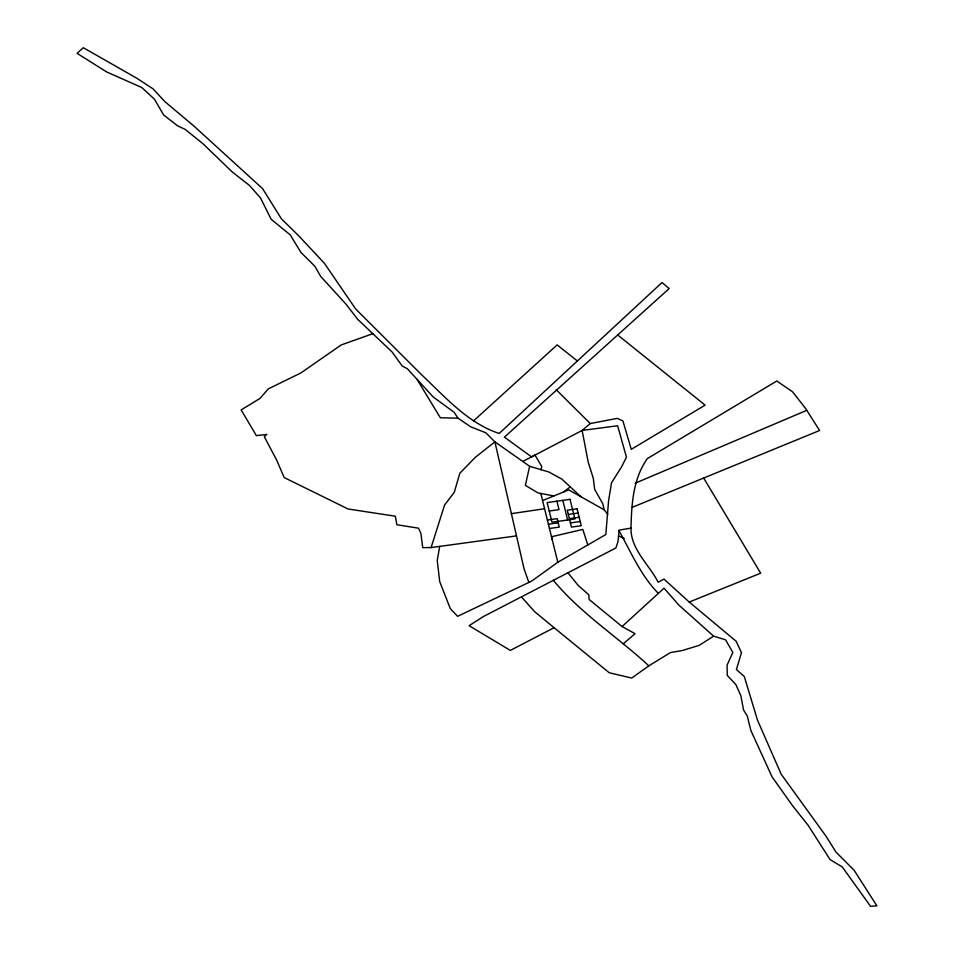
<?xml version="1.0" encoding="UTF-8"?>
<svg xmlns="http://www.w3.org/2000/svg" width="954" height="954" viewBox="0 0 954 954"><rect width="100%" height="100%" fill="white"/><g stroke="black" fill="none" stroke-linecap="round" stroke-linejoin="round"><path stroke-width="1.43" d="M567.88 572.71L578.124 585.362L588.809 594.795L589.155 599.494L622.068 626.539L664.056 588.177L678.926 605.17L713.604 636.139L725.612 639.848L732.815 652.464L727.055 665.188L727.258 675.408L735.88 684.614L740.841 695.669L743.56 710.026L747.256 716.013L750.881 730.514L772.072 776.866L792.655 805.856L808.026 825.138L830.087 859.59L842.239 866.924L870.561 906.3L876.881 905.847L854.14 870.286L835.919 851.994L826.092 836.288L781.171 774.207L757.5 720.151L744.299 676.505L736.405 669.553L741.473 652.643L736.19 641.291L689.241 602.057L663.984 579.066L658.153 582.226C649.137 564.541 630.618 549.265 630.976 528.111C631.655 503.927 632.884 479.075 647.349 458.588L776.806 381.004L792.619 391.856L805.689 408.622L819.605 430.504L632.061 507.409M439.699 546.392L437.242 560.523L439.722 581.666L450.276 608.533L457.562 616.32L531.64 581.117L557.828 562.24L605.826 534.55L608.604 500.588L611.538 482.772L621.781 466.518L626.444 457.121L617.62 425.758L582.131 430.433L531.545 456.894L504.416 437.123L669.148 288.573L662.016 282.539L499.169 433.462C468.08 423.182 445.542 397.389 422.372 375.518L355.639 308.953L324.372 263.244L298.495 235.59L281.37 218.752L262.612 188.665L194.377 126.465L164.827 101.577L153.057 88.877L136.839 78.252L83.272 47.7L77.119 53.329L106.657 71.955L141.776 87.529L154.321 99.037L163.683 115.029L177.659 125.88L185.124 129.35L202.928 143.696L232.406 172.114L249.435 185.41L260.442 197.836L271.151 219.277L290.207 234.851L300.927 252.405L314.999 266.393L320.58 276.29L346.219 304.409L357.523 319.149L392.166 352.05L402.242 366.062L407.275 368.661L433.295 397.067L454.116 412.259L458.015 418.174L470.739 426.82L485.872 432.83L494.887 441.845L529.649 466.291L548.788 471.968L561.823 479.075L580.986 496.784M619.074 530.77L617.918 541.908L615.867 547.99L483.559 616.463L469.094 625.681L510.318 650.413L554.083 627.708L609.236 672.749L631.691 678.055L648.851 665.844L670.447 652.56L682.337 650.521L699.282 645.333L713.604 636.139M529.649 466.291L525.356 485.359L537.937 492.884L553.833 495.961M540.835 469.785L541.812 466.566L535.003 455.082L523.245 461.247M372.835 333.685L341.115 344.99L300.939 372.919L268.301 388.898L260.06 398.39L241.135 409.91L256.387 435.656L266.858 434.404L264.318 436.753L276.624 460.007L284.185 477.572L348.103 508.995L395.326 516.209L396.828 524.724L418.472 528.182L420.893 533.238L422.729 547.632L431.101 547.572L444.576 505.024L454.295 492.312L459.804 473.279L475.211 457.431L494.887 441.845L524.092 568.906L528.85 582.453M473.542 420.881L557.148 344.907L577.373 360.97M623.129 643.902L635.054 633.683L622.068 626.539M617.5 334.842L705.113 405.14L631.286 449.334L622.902 420.917L617.262 418.377L590.252 423.552L582.131 430.433L588.177 462.034L593.316 478.407L594.664 489.354L602.845 503.819L604.132 509.782L607.77 514.289M563.456 492.037L570.158 486.981M635.09 483.261L806.774 410.327M542.576 500.552L568.727 489.891L604.132 509.782M689.241 602.057L760.672 573.187L703.67 478.037M630.976 528.111L618.693 530.209C630.844 551.71 640.528 575.238 658.391 593.424M511.296 513.669L544.591 508.732M549.206 511.022L559.008 509.639L556.933 501.184M568.31 514.421L578.112 513.037M547.369 520.025L557.172 518.654L559.259 527.109L549.456 528.492M569.347 518.654L579.15 517.271M548.419 524.259L558.221 522.875M570.397 522.887L580.199 521.504M431.101 547.572L516.448 535.898M458.015 418.174L440.331 417.745L416.97 379.251M618.526 536.005L624.238 538.485M554.083 627.708L534.669 611.705L521.683 597.192M648.851 665.844C617.453 636.712 580.64 613.446 553.284 580.223M556.218 389.733L590.252 423.552M587.819 544.937L582.787 529.41L551.495 536.756L540.858 493.6M552.235 539.702L551.495 536.756L557.828 562.24M562.812 500.349L567.654 520.013M570.039 499.336L547.131 502.567L551.972 522.22L574.88 518.988L570.039 499.336M577.075 508.816L567.272 510.199L571.434 527.109L581.236 525.726L577.075 508.816"/></g></svg>
